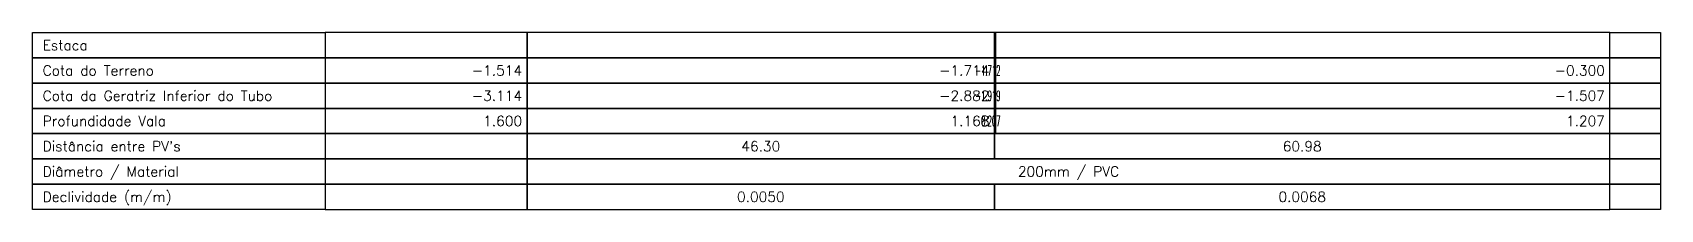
# Model space of a CAD drawing. Extents: x -44 to 14114764, y -20 to 289527804.
# Drawn here: x 359408.4 to 359569.7, y 7353716.3 to 7353733.8 of the extents above; entities that cross this region are included whole.
import ezdxf
from ezdxf.enums import TextEntityAlignment as Align

# ---------------------------------------------------------------- set-up
doc = ezdxf.new("R2010")
doc.units = 0
doc.layers.add('PS_PERFIL_COTA_LIN', color=7, linetype='Continuous')
doc.layers.add('PS_PERFIL_COTA_TXT', color=5, linetype='Continuous')
doc.styles.add('ROMANS', font='ROMANS.shx', dxfattribs={"height": 2})

msp = doc.modelspace()

# ---------------------------------------------------------------- linework, layer by layer
at = {"layer": 'PS_PERFIL_COTA_LIN', "linetype": 'Continuous'}
for points in [[(359437.441, 7353733.822), (359437.441, 7353731.322), (359408.441, 7353731.322), (359408.441, 7353733.822)], [(359437.441, 7353733.822), (359437.441, 7353731.322), (359457.441, 7353731.322), (359457.441, 7353733.822)], [(359457.441, 7353733.822), (359457.441, 7353731.322), (359503.74, 7353731.322), (359503.74, 7353733.822)], [(359503.74, 7353733.822), (359503.74, 7353731.322), (359503.84, 7353731.322), (359503.84, 7353733.822)], [(359503.84, 7353733.822), (359503.84, 7353731.322), (359564.719, 7353731.322), (359564.719, 7353733.822)], [(359569.719, 7353733.822), (359569.719, 7353731.322), (359564.719, 7353731.322), (359564.719, 7353733.822)], [(359437.441, 7353731.322), (359437.441, 7353728.822), (359408.441, 7353728.822), (359408.441, 7353731.322)], [(359437.441, 7353731.322), (359437.441, 7353728.822), (359457.441, 7353728.822), (359457.441, 7353731.322)], [(359457.441, 7353731.322), (359457.441, 7353728.822), (359503.74, 7353728.822), (359503.74, 7353731.322)], [(359503.74, 7353731.322), (359503.74, 7353728.822), (359503.84, 7353728.822), (359503.84, 7353731.322)], [(359503.84, 7353731.322), (359503.84, 7353728.822), (359564.719, 7353728.822), (359564.719, 7353731.322)], [(359569.719, 7353731.322), (359569.719, 7353728.822), (359564.719, 7353728.822), (359564.719, 7353731.322)], [(359437.441, 7353728.822), (359437.441, 7353726.322), (359408.441, 7353726.322), (359408.441, 7353728.822)], [(359437.441, 7353728.822), (359437.441, 7353726.322), (359457.441, 7353726.322), (359457.441, 7353728.822)], [(359457.441, 7353728.822), (359457.441, 7353726.322), (359503.74, 7353726.322), (359503.74, 7353728.822)], [(359503.74, 7353728.822), (359503.74, 7353726.322), (359503.84, 7353726.322), (359503.84, 7353728.822)], [(359503.84, 7353728.822), (359503.84, 7353726.322), (359564.719, 7353726.322), (359564.719, 7353728.822)], [(359569.719, 7353728.822), (359569.719, 7353726.322), (359564.719, 7353726.322), (359564.719, 7353728.822)], [(359437.441, 7353726.322), (359437.441, 7353723.822), (359408.441, 7353723.822), (359408.441, 7353726.322)], [(359437.441, 7353726.322), (359437.441, 7353723.822), (359457.441, 7353723.822), (359457.441, 7353726.322)], [(359457.441, 7353726.322), (359457.441, 7353723.822), (359503.74, 7353723.822), (359503.74, 7353726.322)], [(359503.74, 7353726.322), (359503.74, 7353723.822), (359503.84, 7353723.822), (359503.84, 7353726.322)], [(359503.84, 7353726.322), (359503.84, 7353723.822), (359564.719, 7353723.822), (359564.719, 7353726.322)], [(359569.719, 7353726.322), (359569.719, 7353723.822), (359564.719, 7353723.822), (359564.719, 7353726.322)], [(359437.441, 7353723.822), (359437.441, 7353721.322), (359408.441, 7353721.322), (359408.441, 7353723.822)], [(359437.441, 7353723.822), (359437.441, 7353721.322), (359457.441, 7353721.322), (359457.441, 7353723.822)], [(359457.441, 7353723.822), (359457.441, 7353721.322), (359503.74, 7353721.322), (359503.74, 7353723.822)], [(359503.74, 7353723.822), (359503.74, 7353721.322), (359564.719, 7353721.322), (359564.719, 7353723.822)], [(359569.719, 7353723.822), (359569.719, 7353721.322), (359564.719, 7353721.322), (359564.719, 7353723.822)], [(359437.441, 7353721.322), (359437.441, 7353718.822), (359408.441, 7353718.822), (359408.441, 7353721.322)], [(359437.441, 7353721.322), (359437.441, 7353718.822), (359457.441, 7353718.822), (359457.441, 7353721.322)], [(359457.441, 7353721.322), (359457.441, 7353718.822), (359564.719, 7353718.822), (359564.719, 7353721.322)], [(359569.719, 7353721.322), (359569.719, 7353718.822), (359564.719, 7353718.822), (359564.719, 7353721.322)], [(359437.441, 7353718.822), (359437.441, 7353716.322), (359408.441, 7353716.322), (359408.441, 7353718.822)], [(359437.441, 7353718.822), (359437.441, 7353716.322), (359457.441, 7353716.322), (359457.441, 7353718.822)], [(359457.441, 7353718.822), (359457.441, 7353716.322), (359503.74, 7353716.322), (359503.74, 7353718.822)], [(359503.74, 7353718.822), (359503.74, 7353716.322), (359564.719, 7353716.322), (359564.719, 7353718.822)], [(359569.719, 7353718.822), (359569.719, 7353716.322), (359564.719, 7353716.322), (359564.719, 7353718.822)]]:
    msp.add_lwpolyline(points, close=True, dxfattribs=at)
for points in [[(359457.441, 7353723.822), (359503.74, 7353723.822)], [(359503.84, 7353723.822), (359564.719, 7353723.822)], [(359437.441, 7353721.322), (359457.441, 7353721.322)], [(359457.441, 7353721.322), (359503.74, 7353721.322)], [(359457.441, 7353721.322), (359503.74, 7353721.322)], [(359503.84, 7353721.322), (359564.719, 7353721.322)], [(359503.84, 7353721.322), (359564.719, 7353721.322)], [(359437.441, 7353718.822), (359457.441, 7353718.822)], [(359457.441, 7353718.822), (359503.74, 7353718.822)], [(359457.441, 7353718.822), (359503.74, 7353718.822)], [(359503.84, 7353718.822), (359564.719, 7353718.822)], [(359503.84, 7353718.822), (359564.719, 7353718.822)], [(359457.441, 7353716.322), (359503.74, 7353716.322)], [(359503.84, 7353716.322), (359564.719, 7353716.322)]]:
    msp.add_lwpolyline(points, dxfattribs=at)

# ---------------------------------------------------------------- texts
at = {"layer": 'PS_PERFIL_COTA_TXT', "style": 'ROMANS'}
for s, p in [('Estaca', (359409.441, 7353732.572)), ('Cota do Terreno', (359409.441, 7353730.072)), ('Cota da Geratriz Inferior do Tubo', (359409.441, 7353727.572)), ('Profundidade Vala', (359409.441, 7353725.072)), ("Distância entre PV's", (359409.441, 7353722.572)), ('Diâmetro / Material', (359409.441, 7353720.072)), ('Declividade (m/m)', (359409.441, 7353717.572))]:
    msp.add_text(s, height=1, dxfattribs=at).set_placement(p, align=Align.MIDDLE_LEFT)
for s, p in [('-1.514', (359456.941, 7353730.072)), ('-1.714', (359503.24, 7353730.072)), ('-0.300', (359564.219, 7353730.072)), ('-3.114', (359456.941, 7353727.572)), ('-2.882', (359503.24, 7353727.572)), ('-1.507', (359564.219, 7353727.572)), ('1.600', (359456.941, 7353725.072)), ('1.168', (359503.24, 7353725.072)), ('1.207', (359564.219, 7353725.072))]:
    msp.add_text(s, height=1, dxfattribs=at).set_placement(p, align=Align.MIDDLE_RIGHT)
at = {"layer": 'PS_PERFIL_COTA_TXT', "style": 'ROMANS', "width": 0.5}
for s, p in [('-1.712', (359504.34, 7353730.072)), ('-1.919', (359504.34, 7353727.572)), ('0.207', (359504.34, 7353725.072))]:
    msp.add_text(s, height=1, dxfattribs=at).set_placement(p, align=Align.MIDDLE_RIGHT)
at = {"layer": 'PS_PERFIL_COTA_TXT', "style": 'ROMANS'}
for s, p in [('46.30', (359480.59, 7353722.572)), ('60.98', (359534.229, 7353722.572)), ('200mm / PVC', (359511.08, 7353720.072)), ('0.0050', (359480.59, 7353717.572)), ('0.0068', (359534.229, 7353717.572))]:
    msp.add_text(s, height=1, dxfattribs=at).set_placement(p, align=Align.MIDDLE_CENTER)

doc.saveas('drawing.dxf')
